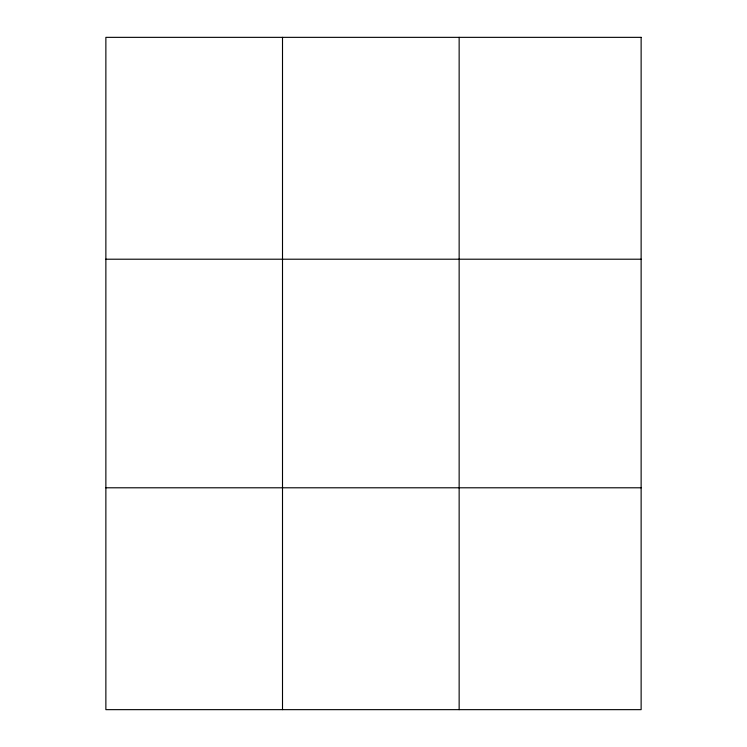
<?xml version="1.0" encoding="UTF-8"?>
<svg xmlns="http://www.w3.org/2000/svg" width="747" height="747" viewBox="0 0 747 747"><rect width="100%" height="100%" fill="white"/><g stroke="black" fill="none" stroke-linecap="round" stroke-linejoin="round"><path stroke-width="1.12" d="M282.506 709.65L282.506 37.35M459.144 709.65L459.144 37.35M105.869 259.209L641.131 259.209M105.869 487.791L641.131 487.791M641.131 37.35L641.131 709.65L105.869 709.65L105.869 37.35L641.131 37.35"/></g></svg>
